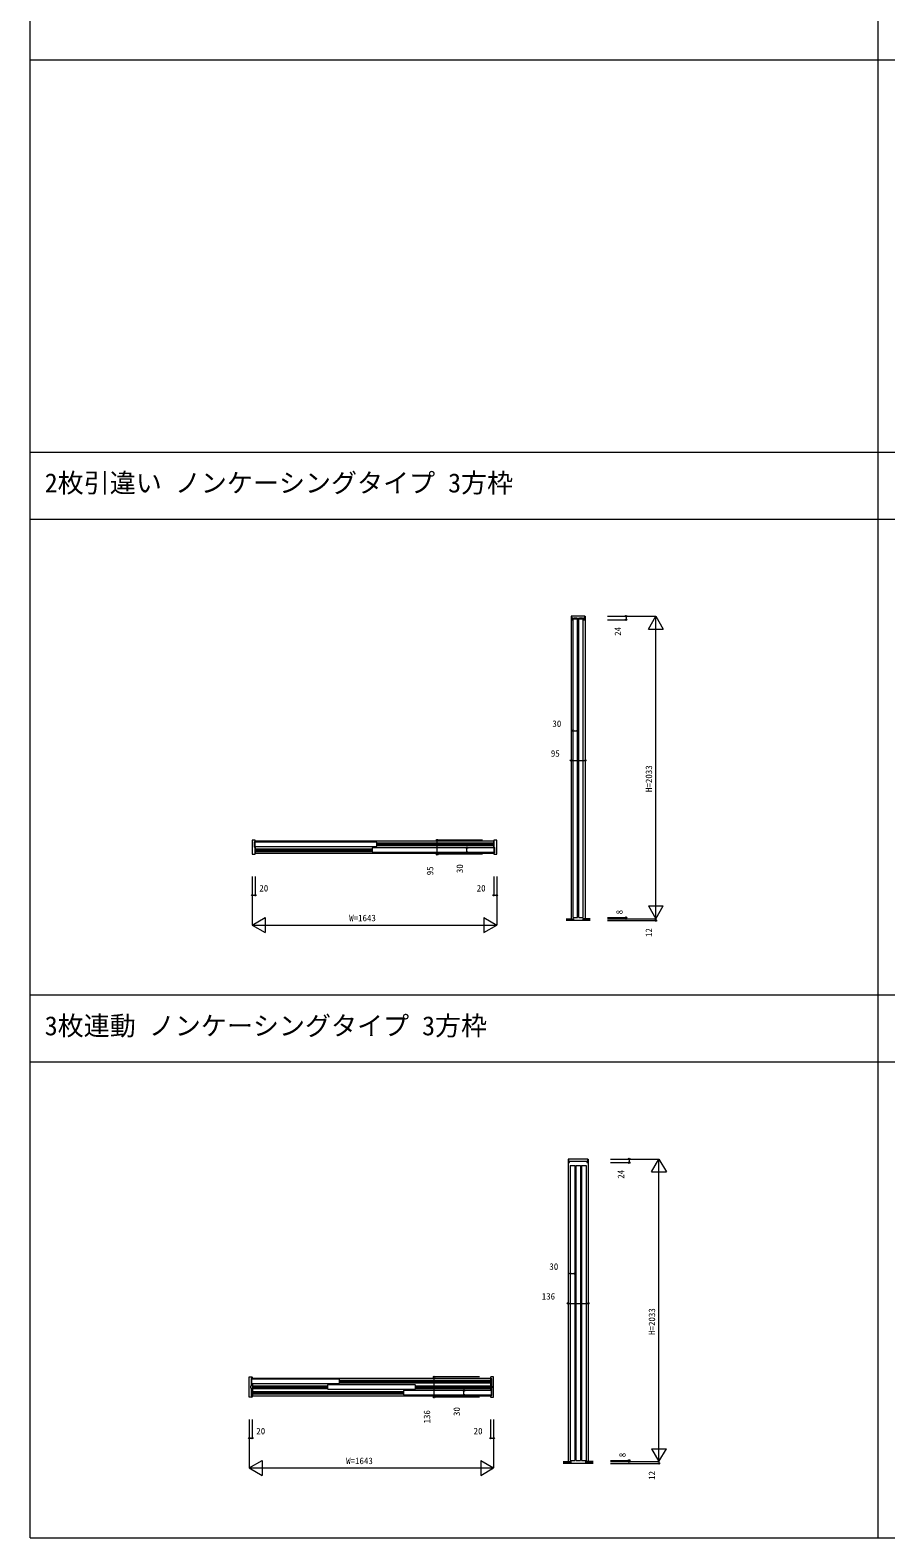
# Model space of a CAD drawing. Units: millimetres, scale not verified. Extents: x -14341 to 14341, y -10000 to 10000.
# Drawn here: x -14341 to -8588, y -10000 to 130 of the extents above; entities that cross this region are included whole.
import ezdxf
from ezdxf.enums import TextEntityAlignment as Align

# ---------------------------------------------------------------- set-up
doc = ezdxf.new("R2010")
doc.units = ezdxf.units.MM
doc.header["$LTSCALE"] = 50
doc.layers.add('0-0_0', color=7, linetype='Continuous')
for name, color, linetype, lineweight in [('0-1_YKK_F1', 7, 'Continuous', 18), ('0-3_YKK_N1', 2, 'Continuous', 18), ('0-4_YKK_B1', 4, 'Continuous', 18), ('0-5_YKK_Z1', 7, 'Continuous', 18)]:
    doc.layers.add(name, color=color, linetype=linetype, lineweight=lineweight)
doc.styles.add('ＭＳ ゴシック', font='')
doc.styles.get('ＭＳ ゴシック').set_extended_font_data('MS Gothic')

msp = doc.modelspace()

# ---------------------------------------------------------------- linework, layer by layer
at = {"layer": '0-1_YKK_F1'}
for p, q in [((-14340.51, -10000), (-14340.51, 10000)), ((-8640.51, -10000), (-8640.51, 9500)), ((-14340.51, -70), (14159.49, -70)), ((-14340.51, -2705), (14159.49, -2705)), ((-14340.51, -3155), (14159.49, -3155)), ((-14340.51, -6352.5), (14159.49, -6352.5)), ((-14340.51, -6802.5), (14159.49, -6802.5)), ((-14340.51, -10000), (14340.51, -10000))]:
    msp.add_line(p, q, dxfattribs=at)
at = {"layer": '0-3_YKK_N1'}
for p, q in [((-10459.01, -3807.5), (-10134.01, -3807.5)), ((-10459.01, -3831.5), (-10334.01, -3831.5)), ((-10334.01, -3807.5), (-10334.01, -3831.5)), ((-10184.01, -3894.1), (-10134.01, -3807.5)), ((-10134.01, -5840.5), (-10134.01, -3807.5)), ((-10134.01, -3807.5), (-10084.01, -3894.1)), ((-10184.01, -3894.1), (-10084.01, -3894.1)), ((-10690.51, -4576.88), (-10660.51, -4576.88)), ((-10704.01, -4776.88), (-10609.01, -4776.88)), ((-11604.01, -5407.5), (-11604.01, -5312.5)), ((-11299.01, -5312.5), (-11604.01, -5312.5)), ((-11404.01, -5394), (-11404.01, -5364)), ((-11299.01, -5407.5), (-11604.01, -5407.5)), ((-12827.01, -5557.5), (-12827.01, -5682.5)), ((-11204.01, -5557.5), (-11204.01, -5882.5)), ((-12847.01, -5682.5), (-12827.01, -5682.5)), ((-10184.01, -5753.9), (-10084.01, -5753.9)), ((-10184.01, -5753.9), (-10084.01, -5753.9)), ((-10184.01, -5753.9), (-10134.01, -5840.5)), ((-10134.01, -5840.5), (-10084.01, -5753.9)), ((-12847.01, -5882.5), (-12760.41, -5832.5)), ((-12760.41, -5832.5), (-12760.41, -5932.5)), ((-11290.61, -5832.5), (-11290.61, -5932.5)), ((-11290.61, -5832.5), (-11204.01, -5882.5)), ((-10459.01, -5840.5), (-10134.01, -5840.5)), ((-10459.01, -5852.5), (-10134.01, -5852.5)), ((-10134.01, -5840.5), (-10134.01, -5852.5)), ((-12847.01, -5882.5), (-12760.41, -5932.5)), ((-11290.61, -5932.5), (-11204.01, -5882.5)), ((-10438.49, -7455), (-10113.49, -7455)), ((-10438.49, -7479), (-10313.49, -7479)), ((-10313.49, -7455), (-10313.49, -7479)), ((-10163.49, -7541.6), (-10113.49, -7455)), ((-10113.49, -9488), (-10113.49, -7455)), ((-10113.49, -7455), (-10063.49, -7541.6)), ((-10163.49, -7541.6), (-10063.49, -7541.6)), ((-10709.52, -8224.38), (-10679.52, -8224.38)), ((-10724.52, -8424.38), (-10588.52, -8424.38)), ((-11624.52, -9055), (-11624.52, -8919)), ((-11319.52, -8919), (-11624.52, -8919)), ((-11424.52, -9040), (-11424.52, -9010)), ((-11319.52, -9055), (-11624.52, -9055)), ((-12847.52, -9205), (-12847.52, -9330)), ((-11224.52, -9205), (-11224.52, -9530)), ((-12867.52, -9330), (-12847.52, -9330)), ((-10163.49, -9401.4), (-10063.49, -9401.4)), ((-10163.49, -9401.4), (-10063.49, -9401.4)), ((-10163.49, -9401.4), (-10113.49, -9488)), ((-10113.49, -9488), (-10063.49, -9401.4)), ((-12867.52, -9530), (-12780.92, -9480)), ((-12780.92, -9480), (-12780.92, -9580)), ((-11311.13, -9480), (-11311.13, -9580)), ((-11311.13, -9480), (-11224.52, -9530)), ((-10438.49, -9488), (-10113.49, -9488)), ((-10438.49, -9500), (-10113.49, -9500)), ((-10113.49, -9488), (-10113.49, -9500)), ((-12867.52, -9530), (-12780.92, -9580)), ((-11311.13, -9580), (-11224.52, -9530))]:
    msp.add_line(p, q, dxfattribs=at)
for points in [[(-12847.01, -5557.5), (-12847.01, -5882.5), (-11204.01, -5882.5)], [(-11224.01, -5557.5), (-11224.01, -5682.5), (-11204.01, -5682.5)], [(-10459.01, -5832.5), (-10334.01, -5832.5), (-10334.01, -5840.5)], [(-12867.52, -9205), (-12867.52, -9530), (-11224.52, -9530)], [(-11244.52, -9205), (-11244.52, -9330), (-11224.52, -9330)], [(-10438.49, -9480), (-10313.49, -9480), (-10313.49, -9488)]]:
    msp.add_lwpolyline(points, dxfattribs=at)
for centre in [(-10334.01, -3807.5), (-10334.01, -3831.5), (-10690.51, -4576.88), (-10660.51, -4576.88), (-10704.01, -4776.88), (-10609.01, -4776.88), (-11604.01, -5312.5), (-11404.01, -5364), (-11604.01, -5407.5), (-11404.01, -5394), (-12847.01, -5682.5), (-12827.01, -5682.5), (-11224.01, -5682.5), (-11204.01, -5682.5), (-10334.01, -5832.5), (-10334.01, -5840.5), (-10134.01, -5852.5), (-10313.49, -7455), (-10313.49, -7479), (-10709.52, -8224.38), (-10679.52, -8224.38), (-10724.52, -8424.38), (-10588.52, -8424.38), (-11624.52, -8919), (-11424.52, -9010), (-11624.52, -9055), (-11424.52, -9040), (-12867.52, -9330), (-12847.52, -9330), (-11244.52, -9330), (-11224.52, -9330), (-10313.49, -9480), (-10313.49, -9488), (-10113.49, -9500)]:
    msp.add_circle(centre, 5, dxfattribs=at)
at = {"layer": '0-4_YKK_B1'}
for p, q in [((-10704.01, -3807.5), (-10704.01, -5840.5)), ((-10701.51, -3807.5), (-10704.01, -3807.5)), ((-10660.51, -3828.5), (-10690.51, -3828.5)), ((-10690.51, -5832.5), (-10690.51, -3828.5)), ((-10660.51, -5832.5), (-10660.51, -3828.5)), ((-10622.51, -3828.5), (-10652.51, -3828.5)), ((-10652.51, -5832.5), (-10652.51, -3828.5)), ((-10622.51, -5832.5), (-10622.51, -3828.5)), ((-10611.51, -3807.5), (-10609.01, -3807.5)), ((-10609.01, -3807.5), (-10609.01, -5840.5)), ((-12847.01, -5312.52), (-12846.99, -5312.5)), ((-12832.01, -5359), (-12832.01, -5323)), ((-12828.51, -5326), (-12830.51, -5328)), ((-12830.51, -5328), (-12830.51, -5354)), ((-12828.51, -5356), (-12830.51, -5354)), ((-12830.01, -5321), (-12828.01, -5321)), ((-12828.01, -5361), (-12830.01, -5361)), ((-12012.51, -5326), (-12828.51, -5326)), ((-12828.51, -5356), (-12012.51, -5356)), ((-12827.01, -5320), (-12827.01, -5314.5)), ((-12827.01, -5405.5), (-12827.01, -5362)), ((-11225.01, -5318.5), (-12826.01, -5318.5)), ((-12826.01, -5326), (-12826.01, -5318.5)), ((-12826.01, -5401.5), (-12826.01, -5356)), ((-12040.51, -5366), (-12038.51, -5364)), ((-12040.51, -5366), (-12040.51, -5392)), ((-11222.51, -5364), (-12038.51, -5364)), ((-12012.51, -5326), (-12010.51, -5328)), ((-12010.51, -5354), (-12012.51, -5356)), ((-12010.51, -5354), (-12010.51, -5328)), ((-11225.01, -5332.5), (-12010.51, -5332.5)), ((-12010.51, -5335.1), (-11225.01, -5335.1)), ((-12010.51, -5339.3), (-11225.01, -5339.3)), ((-12010.51, -5342.7), (-11225.01, -5342.7)), ((-12010.51, -5346.9), (-11225.01, -5346.9)), ((-11225.01, -5349.5), (-12010.51, -5349.5)), ((-11225.01, -5318.5), (-11225.01, -5364)), ((-11224.01, -5314.5), (-11224.01, -5358)), ((-11223.01, -5359), (-11221.01, -5359)), ((-11222.51, -5364), (-11220.51, -5366)), ((-11220.51, -5392), (-11220.51, -5366)), ((-11219.01, -5361), (-11219.01, -5397)), ((-12826.01, -5370.5), (-12040.51, -5370.5)), ((-12040.51, -5373.1), (-12826.01, -5373.1)), ((-12040.51, -5377.3), (-12826.01, -5377.3)), ((-12040.51, -5380.7), (-12826.01, -5380.7)), ((-12040.51, -5384.9), (-12826.01, -5384.9)), ((-12826.01, -5387.5), (-12040.51, -5387.5)), ((-11225.01, -5401.5), (-12826.01, -5401.5)), ((-12038.51, -5394), (-12040.51, -5392)), ((-12038.51, -5394), (-11222.51, -5394)), ((-11225.01, -5394), (-11225.01, -5401.5)), ((-11224.01, -5400), (-11224.01, -5405.5)), ((-11221.01, -5399), (-11223.01, -5399)), ((-11222.51, -5394), (-11220.51, -5392)), ((-10690.51, -5832.5), (-10660.51, -5832.5)), ((-10652.51, -5832.5), (-10622.51, -5832.5)), ((-10722.02, -7455), (-10722.02, -7477)), ((-10599.02, -7472.1), (-10714.02, -7472.1)), ((-10591.02, -7455), (-10588.49, -7455)), ((-10588.52, -7455), (-10588.52, -9488)), ((-10709.52, -7498), (-10679.52, -7498)), ((-10709.52, -7498), (-10709.52, -9480)), ((-10679.52, -7498), (-10679.52, -9480)), ((-10671.52, -7498), (-10641.52, -7498)), ((-10671.52, -7498), (-10671.52, -9480)), ((-10641.52, -7498), (-10641.52, -9480)), ((-10633.52, -7498), (-10603.52, -7498)), ((-10633.52, -7498), (-10633.52, -9480)), ((-10603.52, -7498), (-10603.52, -9480)), ((-12852.02, -8936), (-12850.02, -8934)), ((-12852.02, -8936), (-12852.02, -8962)), ((-12850.02, -8964), (-12852.02, -8962)), ((-12848.52, -8928), (-12851.52, -8928)), ((-12263.42, -8934), (-12850.02, -8934)), ((-12850.02, -8964), (-12263.42, -8964)), ((-12847.52, -8921), (-12847.52, -8927)), ((-12846.52, -8926.5), (-11245.52, -8926.5)), ((-12846.52, -8926.5), (-12846.52, -8934)), ((-12846.52, -8964), (-12846.52, -9047.5)), ((-12846.52, -8978.5), (-12341.42, -8978.5)), ((-12846.52, -8981.1), (-12341.42, -8981.1)), ((-12846.52, -8985.3), (-12341.42, -8985.3)), ((-12846.52, -8988.7), (-12341.42, -8988.7)), ((-12846.52, -8992.9), (-12341.42, -8992.9)), ((-12846.52, -8995.5), (-12341.42, -8995.5)), ((-12341.42, -8974), (-12339.42, -8972)), ((-12341.42, -8974), (-12341.42, -9000)), ((-12339.42, -9002), (-12341.42, -9000)), ((-11752.72, -8972), (-12339.42, -8972)), ((-12339.42, -9002), (-11752.72, -9002)), ((-12263.42, -8934), (-12261.42, -8936)), ((-12263.42, -8964), (-12261.42, -8962)), ((-12261.42, -8962), (-12261.42, -8936)), ((-12261.42, -8940.5), (-11245.52, -8940.5)), ((-11245.52, -8943.1), (-12261.42, -8943.1)), ((-11245.52, -8947.3), (-12261.42, -8947.3)), ((-11245.52, -8950.7), (-12261.42, -8950.7)), ((-12261.42, -8954.9), (-11245.52, -8954.9)), ((-12261.42, -8957.5), (-11245.52, -8957.5)), ((-11830.72, -9012), (-11828.72, -9010)), ((-11830.72, -9012), (-11830.72, -9038)), ((-11242.02, -9010), (-11828.72, -9010)), ((-11752.72, -8972), (-11750.72, -8974)), ((-11752.72, -9002), (-11750.72, -9000)), ((-11750.72, -9000), (-11750.72, -8974)), ((-11750.72, -8978.5), (-11245.52, -8978.5)), ((-11750.72, -8981.1), (-11245.52, -8981.1)), ((-11750.72, -8985.3), (-11245.52, -8985.3)), ((-11750.72, -8988.7), (-11245.52, -8988.7)), ((-11750.72, -8992.9), (-11245.52, -8992.9)), ((-11750.72, -8995.5), (-11245.52, -8995.5)), ((-11245.52, -8926.5), (-11245.52, -9010)), ((-11244.52, -8921), (-11244.52, -8927)), ((-11243.52, -8928), (-11240.52, -8928)), ((-11242.02, -9010), (-11240.02, -9012)), ((-11240.02, -9038), (-11240.02, -9012)), ((-12851.52, -9046), (-12848.52, -9046)), ((-12847.52, -9047), (-12847.52, -9053)), ((-12846.52, -9016.5), (-11830.72, -9016.5)), ((-12846.52, -9019.1), (-11830.72, -9019.1)), ((-12846.52, -9023.3), (-11830.72, -9023.3)), ((-12846.52, -9026.7), (-11830.72, -9026.7)), ((-12846.52, -9030.9), (-11830.72, -9030.9)), ((-12846.52, -9033.5), (-11830.72, -9033.5)), ((-11245.52, -9047.5), (-12846.52, -9047.5)), ((-11828.72, -9040), (-11830.72, -9038)), ((-11828.72, -9040), (-11242.02, -9040)), ((-11245.52, -9040), (-11245.52, -9047.5)), ((-11244.52, -9047), (-11244.52, -9053)), ((-11240.52, -9046), (-11243.52, -9046)), ((-11242.02, -9040), (-11240.02, -9038)), ((-10709.52, -9480), (-10679.52, -9480)), ((-10671.52, -9480), (-10641.52, -9480)), ((-10633.52, -9480), (-10603.52, -9480))]:
    msp.add_line(p, q, dxfattribs=at)
for points in [[(-10611.51, -3829.5), (-10611.51, -3807.5), (-10701.51, -3807.5), (-10701.51, -3829.5)], [(-10699.51, -3831.5), (-10695.71, -3831.5), (-10695.21, -3831), (-10695.21, -3822.3)], [(-10693.21, -3820.3), (-10685.01, -3820.3), (-10685.01, -3817.5), (-10666.01, -3817.5), (-10666.01, -3820.3), (-10647.01, -3820.3), (-10647.01, -3817.5), (-10628.01, -3817.5), (-10628.01, -3820.3), (-10619.81, -3820.3)], [(-10617.81, -3822.3), (-10617.81, -3831), (-10617.31, -3831.5), (-10613.51, -3831.5)], [(-12829.01, -5312.5), (-12847.01, -5312.5), (-12847.01, -5314.5), (-12847.01, -5405.5), (-12847.01, -5407.5), (-12829.01, -5407.5)], [(-11222.01, -5407.5), (-11204.01, -5407.5), (-11204.01, -5405.5), (-11204.01, -5314.5), (-11204.01, -5312.5), (-11222.01, -5312.5)], [(-10722.02, -7455), (-10724.52, -7455), (-10724.52, -9488)], [(-10591.02, -7477), (-10591.02, -7455), (-10722.02, -7455)], [(-10720.02, -7479), (-10714.52, -7479), (-10714.02, -7478.5), (-10714.02, -7472.1)], [(-10599.02, -7472.1), (-10599.02, -7478.5), (-10598.52, -7479), (-10593.02, -7479)], [(-12849.52, -9055), (-12867.52, -9055), (-12867.52, -9030), (-12867.52, -8944), (-12867.52, -8919), (-12849.52, -8919)], [(-12853.52, -8930), (-12853.52, -8980.5), (-12854.02, -8981), (-12858.52, -8981), (-12858.52, -8982), (-12858.52, -8992), (-12858.52, -8993), (-12854.02, -8993), (-12853.52, -8993.5), (-12853.52, -9044)], [(-11242.52, -9055), (-11224.52, -9055), (-11224.52, -9030), (-11224.52, -8944), (-11224.52, -8919), (-11242.52, -8919)], [(-11238.52, -8930), (-11238.52, -8980.5), (-11238.02, -8981), (-11233.52, -8981), (-11233.52, -8982), (-11233.52, -8992), (-11233.52, -8993), (-11238.02, -8993), (-11238.52, -8993.5), (-11238.52, -9044)]]:
    msp.add_lwpolyline(points, dxfattribs=at)
for centre, radius, start, end in [((-10699.51, -3829.5), 2, 180.00001, 270.00001), ((-10693.21, -3822.3), 2, 90, 180), ((-10619.81, -3822.3), 2, 0, 90), ((-10613.51, -3829.5), 2, 270, 0), ((-12830.01, -5323), 2, 90, 180), ((-12830.01, -5359), 2, 180, 270), ((-12829.01, -5314.5), 2, 0, 90), ((-12828.01, -5320), 1, 270, 0), ((-12828.01, -5362), 1, 0, 90), ((-11222.01, -5314.5), 2, 90, 180), ((-11223.01, -5358), 1, 180, 270), ((-11221.01, -5361), 2, 0, 90), ((-12829.01, -5405.5), 2, 270, 0), ((-11223.01, -5400), 1, 90, 180), ((-11222.01, -5405.5), 2, 180, 270), ((-11221.01, -5397), 2, 270, 0), ((-10720.02, -7477), 2, 180, 270), ((-10593.02, -7477), 2, 270, 0), ((-12851.52, -8930), 2, 90, 180), ((-12849.52, -8921), 2, 0, 90), ((-12848.52, -8927), 1, 270, 0), ((-11242.52, -8921), 2, 90, 180), ((-11243.52, -8927), 1, 180, 270), ((-11240.52, -8930), 2, 0, 90), ((-12851.52, -9044), 2, 180, 270), ((-12849.52, -9053), 2, 270, 0), ((-12848.52, -9047), 1, 0, 90), ((-11243.52, -9047), 1, 90, 180), ((-11242.52, -9053), 2, 180, 270), ((-11240.52, -9044), 2, 270, 0)]:
    msp.add_arc(centre, radius, start, end, dxfattribs=at)
at = {"layer": '0-5_YKK_Z1'}
for p, q in [((-10736.51, -5840.5), (-10688.01, -5840.5)), ((-10736.51, -5843.5), (-10688.01, -5843.5)), ((-10736.51, -5846.5), (-10688.01, -5846.5)), ((-10736.51, -5849.5), (-10688.01, -5849.5)), ((-10576.51, -5852.5), (-10736.51, -5852.5)), ((-10688.01, -5840.5), (-10688.01, -5852.5)), ((-10576.51, -5843.5), (-10625.01, -5843.5)), ((-10576.51, -5846.5), (-10625.01, -5846.5)), ((-10576.51, -5849.5), (-10625.01, -5849.5)), ((-10757.02, -9488), (-10706.52, -9488)), ((-10757.02, -9491), (-10706.52, -9491)), ((-10757.02, -9494), (-10706.52, -9494)), ((-10757.02, -9497), (-10706.52, -9497)), ((-10556.02, -9500), (-10757.02, -9500)), ((-10706.52, -9488), (-10706.52, -9500)), ((-10556.02, -9491), (-10606.52, -9491)), ((-10556.02, -9494), (-10606.52, -9494)), ((-10556.02, -9497), (-10606.52, -9497))]:
    msp.add_line(p, q, dxfattribs=at)
for points in [[(-10576.51, -5840.5), (-10625.01, -5840.5), (-10625.01, -5852.5)], [(-10556.02, -9488), (-10606.52, -9488), (-10606.52, -9500)]]:
    msp.add_lwpolyline(points, dxfattribs=at)

# ---------------------------------------------------------------- texts
at = {"layer": '0-0_0', "style": 'ＭＳ ゴシック'}
for s, p in [('2枚引違い ノンケーシングタイプ 3方枠', (-14242.51, -3014.63)), ('3枚連動 ノンケーシングタイプ 3方枠', (-14242.51, -6662.13))]:
    msp.add_text(s, height=128.3, dxfattribs=at).set_placement(p, align=Align.BOTTOM_LEFT)
at = {"layer": '0-3_YKK_N1', "color": 7, "style": 'ＭＳ ゴシック'}
for s, p in [('24', (-10354.23, -3939.66)), ('H=2033', (-10146.01, -4989)), ('95', (-11617.2, -5548.45)), ('30', (-11417.18, -5533.81)), ('8', (-10343.91, -5810.86)), ('12', (-10146.01, -5963.16)), ('24', (-10333.72, -7587.16)), ('H=2033', (-10125.49, -8636.5)), ('136', (-11637.72, -9231.42)), ('30', (-11437.7, -9181.31)), ('8', (-10323.39, -9458.36)), ('12', (-10125.49, -9610.66))]:
    msp.add_text(s, height=43.99, rotation=90, dxfattribs=at).set_placement(p, align=Align.BOTTOM_LEFT)
for s, p in [('30', (-10829.47, -4564.88)), ('95', (-10839.73, -4764.88)), ('20', (-12799.68, -5670.5)), ('20', (-11338.6, -5670.5)), ('W=1643', (-12195.51, -5870.5)), ('30', (-10849.98, -8212.38)), ('136', (-10901.16, -8412.38)), ('20', (-12820.2, -9318)), ('20', (-11359.12, -9318)), ('W=1643', (-12216.02, -9518))]:
    msp.add_text(s, height=43.99, dxfattribs=at).set_placement(p, align=Align.BOTTOM_LEFT)

doc.saveas('drawing.dxf')
